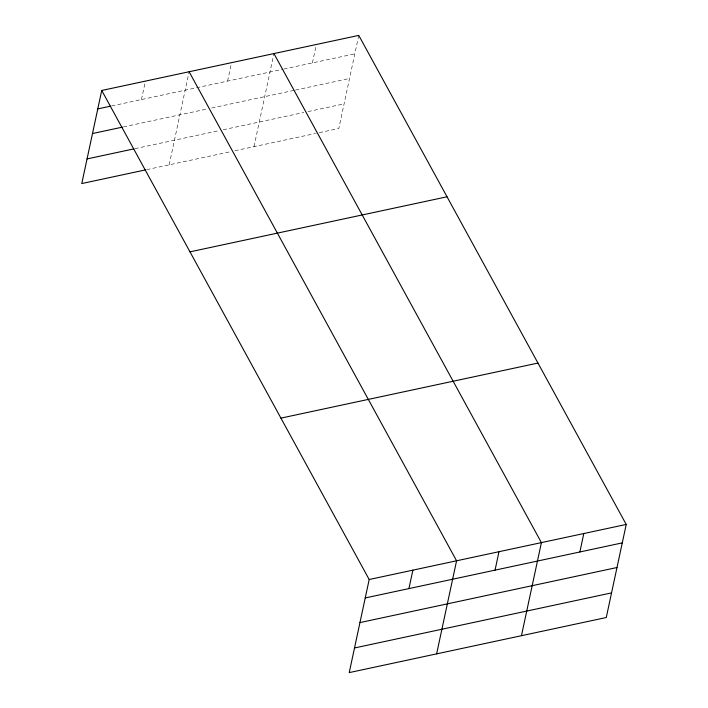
<?xml version="1.0" encoding="UTF-8"?>
<svg xmlns="http://www.w3.org/2000/svg" width="708" height="708" viewBox="0 0 708 708"><rect width="100%" height="100%" fill="white"/><g stroke="black" fill="none" stroke-linecap="round" stroke-linejoin="round"><path stroke-width="0.53" stroke-dasharray="3.54 2.66" d="M141.467 99.545L145.423 81.11M169.168 164.831L188.903 72.774M227.578 81.101L231.534 62.658M253.986 146.662L273.943 53.569M312.405 62.923L316.361 44.489M358.77 35.4L338.813 128.484L316.547 133.254M111.625 105.943L282.713 69.287M283.775 69.057L354.814 53.843M123.404 126.918L207.453 108.917M211.692 108.005L294.404 90.288M295.457 90.058L349.54 78.473M135.016 148.645L218.976 130.661M223.224 129.75L303.803 112.483M308.042 111.581L344.097 103.855M146.786 169.628L230.666 151.662M234.906 150.751L315.485 133.485"/><path stroke-width="1.06" d="M101.731 90.474L369.187 579.516L349.23 672.6L606.269 617.526L626.226 524.442L358.77 35.4L101.731 90.474L81.774 183.558L145.715 169.858M408.932 588.587L412.888 570.152M436.624 653.873L456.58 560.789L189.124 71.747M495.042 570.144L498.99 551.7M521.451 635.704L541.408 542.62L273.943 53.569M579.861 551.966L583.817 533.531M97.775 108.908L110.563 106.173M92.491 133.547L122.334 127.148M87.049 158.919L133.945 148.875M189.992 251.853L447.031 196.789M280.926 418.127L537.965 363.062M369.187 579.516L626.226 524.442M365.231 597.95L622.279 542.886M359.956 622.589L616.995 567.515M354.513 647.97L611.553 592.897"/></g></svg>
